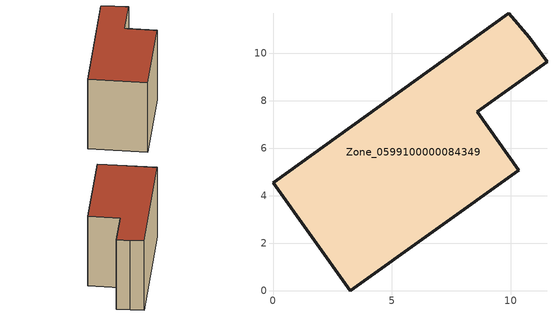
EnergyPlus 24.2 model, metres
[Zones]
Zone_0599100000084349
 floor ground (C_G): 9.92,11.69 10.79,10.68 11.54,9.64 8.6,7.54 10.36,5.08 3.25,0 0,4.54 z0
 wall outside (C_F): 9.92,11.69 0,4.54 3.25,0 10.36,5.08 8.6,7.54 11.54,9.64 10.79,10.68 9.92,11.69 z0:7.72
 roof outside (C_R): 10.79,10.68 9.92,11.69 0,4.54 3.25,0 10.36,5.08 8.6,7.54 11.54,9.64 z7.72
[BUILDING]
Pand.0599100000084349: North Axis=0; Terrain=City; Loads Convergence Tolerance Value=0.04; Temperature Convergence Tolerance Value=0.4; Solar Distribution=FullExterior; Maximum Number of Warmup Days=25; Minimum Number of Warmup Days=1
[Site:Location]
Rotterdam.The.Hague.AP_ZH_NLD Design_Conditions: Latitude=51.96; Longitude=4.45; Time Zone=1; Elevation=-4.5
[SITE:GROUNDTEMPERATURE:BUILDINGSURFACE]
18, 18, 18, 18, 18, 18, 18, 18, 18, 18, 18, 18
[MATERIAL] Thermal Absorptance=0.9; Solar Absorptance=0.7; Visible Absorptance=0.7
Name | Roughness | Thickness | Conductivity | Density | Specific Heat
G.TC.1975-1991 | MediumSmooth | 0.15 | 0.288461 | 540 | 1210
F.TC.1975-1991 | Rough | 0.3 | 0.230769 | 1920 | 840
R.TC.1975-1991 | MediumRough | 0.2 | 0.153846 | 1500 | 1000
[CONSTRUCTION]
C_G: G.TC.1975-1991
C_F: F.TC.1975-1991
C_R: R.TC.1975-1991
[ZONE]
Zone_0599100000084349: Type=1; Multiplier=1; Ceiling Height=Autocalculate; Volume=Autocalculate; Floor Area=autocalculate; Part of Total Floor Area=Yes
[ZONEINFILTRATION:DESIGNFLOWRATE]
Infil_Zone_0599100000084349: Zone or ZoneList or Space or SpaceList=Zone_0599100000084349; Schedule=AlwaysOn; Design Flow Rate Calculation Method=Flow/Area; Flow Rate per Floor Area=0.003; Constant Term Coefficient=1; Temperature Term Coefficient=0; Velocity Term Coefficient=0; Velocity Squared Term Coefficient=0
[HVACTEMPLATE:ZONE:IDEALLOADSAIRSYSTEM]
Zone_0599100000084349: Maximum Heating Supply Air Temperature=50; Minimum Cooling Supply Air Temperature=13; Maximum Heating Supply Air Humidity Ratio=0.0156; Minimum Cooling Supply Air Humidity Ratio=0.0077; Heating Limit=NoLimit; Cooling Limit=NoLimit; Dehumidification Control Type=ConstantSensibleHeatRatio; Cooling Sensible Heat Ratio=0.7; Dehumidification Setpoint=60; Humidification Control Type=None; Humidification Setpoint=30; Outdoor Air Method=None; Outdoor Air Flow Rate per Person=0.00944; Outdoor Air Flow Rate per Zone Floor Area=0; Outdoor Air Flow Rate per Zone=0; Demand Controlled Ventilation Type=None; Outdoor Air Economizer Type=NoEconomizer; Heat Recovery Type=None; Sensible Heat Recovery Effectiveness=0.7; Latent Heat Recovery Effectiveness=0.65
[ZONECONTROL:THERMOSTAT]
ThermostatControl_Zone_0599100000084349: Zone or ZoneList=Zone_0599100000084349; Control Type Schedule=DualSetpointControlType; Control 1=Thermostat_Zone_0599100000084349; Temperature Difference Between Cutout And Setpoint=0
[THERMOSTATSETPOINT:DUALSETPOINT]
Thermostat_Zone_0599100000084349: Heating Setpoint Temperature Schedule=HeatingSetpoint_Zone_0599100000084349; Cooling Setpoint Temperature Schedule=CoolingSetpoint_Zone_0599100000084349
[SCHEDULE:COMPACT]
HeatingSetpoint_Zone_0599100000084349: Through: 12/31, For: AllDays, Until: 24:00, 21
CoolingSetpoint_Zone_0599100000084349: Through: 12/31, For: AllDays, Until: 24:00, 24
DualSetpointControlType: Through: 12/31, For: AllDays, Until: 24:00, 4
AlwaysOn: Through: 12/31, For: AllDays, Until: 24:00, 1
